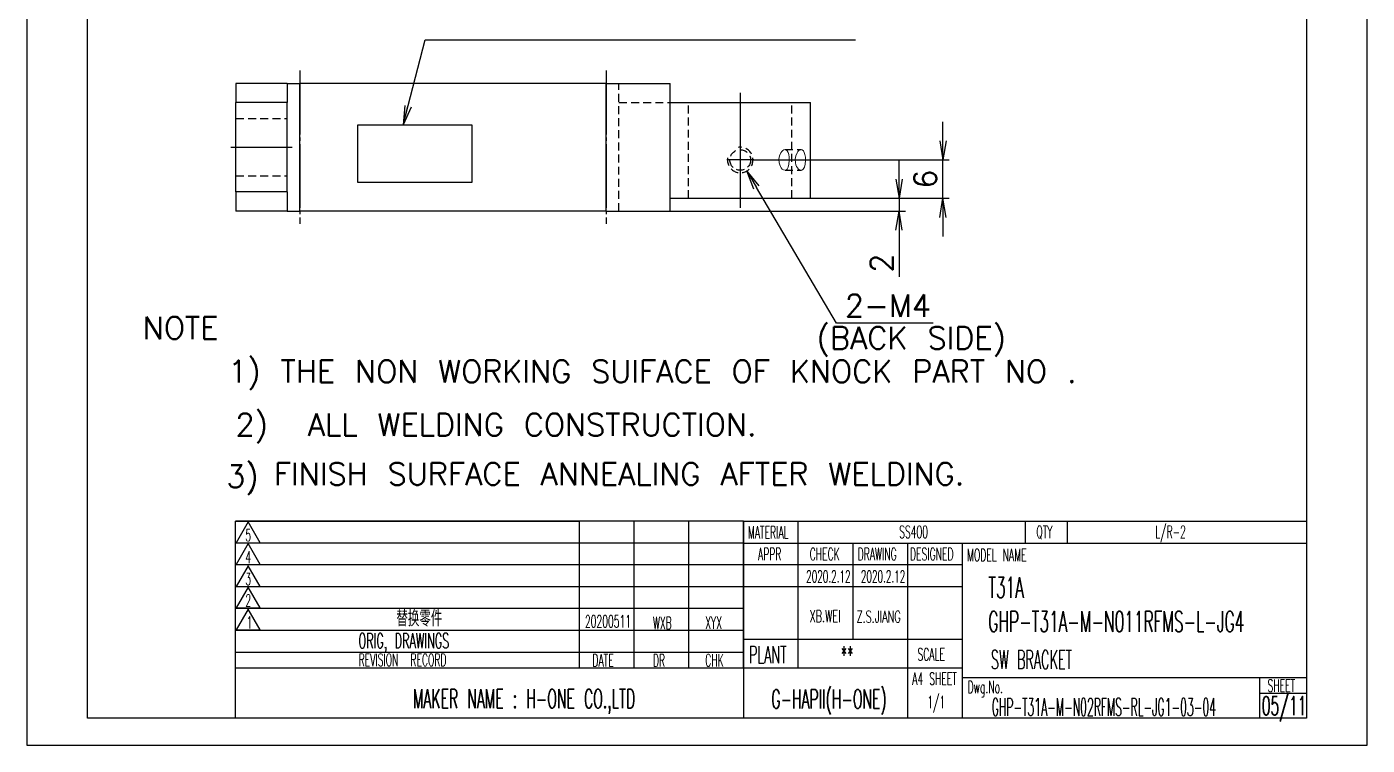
# Model space of a CAD drawing. Header units: millimetres. Extents: x 169 to 68710, y -18996 to 3059.
# Drawn here: x 842 to 1052, y 2111.9 to 2224.5 of the extents above; entities that cross this region are included whole.
import ezdxf
from ezdxf.enums import TextEntityAlignment as Align

# ---------------------------------------------------------------- set-up
doc = ezdxf.new("R2010")
doc.units = ezdxf.units.MM
for name, pattern in [('CENTER-HOKUTO', [23, 20, -1, 1, -1]), ('DASHED', [15, 12, -3]), ('HIDDEN-HOKUTO', [3.8, 2.5, -1.3])]:
    doc.linetypes.add(name, pattern=pattern)
doc.layers.add('AM_4', color=253, linetype='Continuous', lineweight=25)
doc.layers.add('标注层', color=253, linetype='Continuous', lineweight=13)
for name, color, linetype in [('AM_7', 2, 'CENTER-HOKUTO'), ('AM_HID', 1, 'HIDDEN-HOKUTO'), ('AM_VIS', 7, 'Continuous'), ('Dim', 7, 'Continuous'), ('list', 3, 'Continuous'), ('title_frame', 7, 'Continuous'), ('word_dim', 253, 'Continuous')]:
    doc.layers.add(name, color=color, linetype=linetype)
doc.styles.add('MX_NOTE_STANDARD', font='txt.shx', dxfattribs={"bigfont": 'bigfont.shx'})
doc.styles.get("Standard").update_dxf_attribs({"font": 'txt', "bigfont": 'gbcbig.shx'})
doc.dimstyles.new('STANDARD 1-1', dxfattribs={"dimtxt": 3.5, "dimasz": 3, "dimexe": 1, "dimexo": 0, "dimgap": 1, "dimtad": 3, "dimdsep": 46, "dimtxsty": 'Standard', "dimblk1": 'OPEN', "dimblk2": 'OPEN', "dimsah": 1, "dimcen": 0, "dimclrd": 256, "dimclre": 256, "dimclrt": 3, "dimazin": 2, "dimtfac": 1, "dimtmove": 0, "dimatfit": 3, "dimldrblk": 'OPEN', "dimfxl": 0, "dimtolj": 1, "dimlwd": 25, "dimlwe": 25, "dimarcsym": 0})
doc.dimstyles.new('STANDARD 1-1$0', dxfattribs={"dimtxt": 3.5, "dimasz": 3, "dimexe": 1, "dimexo": 0, "dimgap": 1, "dimtad": 3, "dimdsep": 46, "dimtxsty": 'Standard', "dimblk1": 'OPEN', "dimblk2": 'OPEN', "dimsah": 1, "dimcen": 0, "dimclrd": 256, "dimclre": 256, "dimclrt": 3, "dimazin": 2, "dimtfac": 1, "dimtmove": 0, "dimatfit": 3, "dimldrblk": 'OPEN', "dimfxl": 0, "dimtolj": 1, "dimlwd": 25, "dimlwe": 25, "dimarcsym": 0})
doc.dimstyles.new('STANDARD 1-1$3', dxfattribs={"dimtxt": 3.5, "dimasz": 3, "dimexe": 1, "dimexo": 0, "dimgap": 1, "dimtad": 3, "dimtoh": 1, "dimdsep": 46, "dimtxsty": 'Standard', "dimblk1": 'OPEN', "dimblk2": 'OPEN', "dimsah": 1, "dimcen": 0, "dimclrd": 256, "dimclre": 256, "dimclrt": 3, "dimazin": 2, "dimtfac": 1, "dimtmove": 0, "dimatfit": 3, "dimldrblk": 'OPEN', "dimfxl": 0, "dimtolj": 1, "dimlwd": 25, "dimlwe": 25, "dimarcsym": 0})

# ---------------------------------------------------------------- blocks, each defined once
blk = doc.blocks.new('_Open')
at = {"color": 0, "lineweight": -2}
for p, q in [((-1, 0.1666666666666667), (0, 0)), ((-1, -0.1666666666666667), (0, 0)), ((0, 0), (-1, 0))]:
    blk.add_line(p, q, dxfattribs=at)
blk = doc.blocks.new('*D100')
at = {"layer": 'DEFPOINTS', "color": 0, "ltscale": 2, "transparency": 16777216}
for p in [(952.7200974315426, 2205.303404139843), (954.749522257473, 2201.856458408301)]:
    blk.add_point(p, dxfattribs=at)
at = {"layer": 'word_dim', "lineweight": 25, "ltscale": 2, "transparency": 16777216}
for p, q in [((968.7941760998507, 2178.001837633777), (956.2715908769065, 2199.271249109668)), ((983.960842766518, 2178.001837633777), (968.7941760998507, 2178.001837633777))]:
    blk.add_line(p, q, dxfattribs=at)
at = {"layer": 'word_dim', "lineweight": 25, "ltscale": 2, "transparency": 16777216, "xscale": 3, "yscale": 3, "zscale": 3, "rotation": 120.4878878890462}
blk.add_blockref('_Open', (954.749522257473, 2201.856458408301), dxfattribs=at)
at = {"layer": 'word_dim', "color": 3, "ltscale": 2, "transparency": 16777216, "insert": (976.8775094331845, 2180.751837633777), "char_height": 3.5, "attachment_point": 5}
blk.add_mtext('\\A1;{\\Fromans,bigfont|c134;2-M4}', dxfattribs=at)
blk = doc.blocks.new('*D101')
at = {"layer": 'DEFPOINTS', "color": 0, "ltscale": 2, "transparency": 16777216}
for p in [(955.8421098875629, 2203.579931274123), (985.4874170017214, 2203.579931274123), (964.7348098444568, 2197.579931274123)]:
    blk.add_point(p, dxfattribs=at)
at = {"layer": 'word_dim', "lineweight": 25, "ltscale": 2, "transparency": 16777216}
for p, q in [((985.4874170017214, 2206.579931274123), (985.4874170017214, 2209.579931274123)), ((955.8421098875629, 2203.579931274123), (986.4874170017214, 2203.579931274123)), ((985.4874170017214, 2197.579931274123), (985.4874170017214, 2203.579931274123)), ((964.7348098444568, 2197.579931274123), (986.4874170017214, 2197.579931274123)), ((985.4874170017214, 2194.579931274123), (985.4874170017214, 2191.579931274123))]:
    blk.add_line(p, q, dxfattribs=at)
at = {"layer": 'word_dim', "lineweight": 25, "ltscale": 2, "transparency": 16777216, "xscale": 3, "yscale": 3, "zscale": 3}
for p, rotation in [((985.4874170017214, 2203.579931274123), 270), ((985.4874170017214, 2197.579931274123), 90)]:
    blk.add_blockref('_Open', p, dxfattribs=dict(at, rotation=rotation))
at = {"layer": 'word_dim', "color": 3, "ltscale": 2, "transparency": 16777216, "insert": (982.7374170017212, 2200.579931274123), "char_height": 3.5, "attachment_point": 5, "rotation": 90}
blk.add_mtext('\\A1;6', dxfattribs=at)
blk = doc.blocks.new('*D102')
at = {"layer": 'DEFPOINTS', "color": 0, "ltscale": 2, "transparency": 16777216}
for p in [(964.7348098444568, 2197.579931274123), (942.7348098444568, 2195.579931274123), (978.6211077293777, 2195.579931274123)]:
    blk.add_point(p, dxfattribs=at)
at = {"layer": 'word_dim', "lineweight": 25, "ltscale": 2, "transparency": 16777216}
for p, q in [((978.6211077293777, 2200.579931274123), (978.6211077293777, 2203.579931274123)), ((964.7348098444568, 2197.579931274123), (979.6211077293777, 2197.579931274123)), ((978.6211077293777, 2197.579931274123), (978.6211077293777, 2195.579931274123)), ((942.7348098444568, 2195.579931274123), (979.6211077293777, 2195.579931274123)), ((978.6211077293777, 2192.579931274123), (978.6211077293777, 2185.24659794079))]:
    blk.add_line(p, q, dxfattribs=at)
at = {"layer": 'word_dim', "lineweight": 25, "ltscale": 2, "transparency": 16777216, "xscale": 3, "yscale": 3, "zscale": 3}
for p, rotation in [((978.6211077293777, 2197.579931274123), 270), ((978.6211077293777, 2195.579931274123), 90)]:
    blk.add_blockref('_Open', p, dxfattribs=dict(at, rotation=rotation))
at = {"layer": 'word_dim', "color": 3, "ltscale": 2, "transparency": 16777216, "insert": (975.8711077293775, 2187.413264607457), "char_height": 3.5, "attachment_point": 5, "rotation": 90}
blk.add_mtext('\\A1;2', dxfattribs=at)

msp = doc.modelspace()

# ---------------------------------------------------------------- linework, layer by layer
at = {"color": 7, "linetype": 'DASHED', "lineweight": 13}
for points in [[(960.3286819147694, 2202.157384887405), (960.1691360163319, 2202.33991052217), (960.0315627741444, 2202.565374389358), (959.9193191218006, 2202.831304565139), (959.8418655085194, 2203.120946899123), (959.7995071100819, 2203.685155883498), (959.8906936335194, 2204.238317504592), (960.1023635553944, 2204.720434203811), (960.2501296686756, 2204.92130090303), (960.4159011530506, 2205.075353637405), (960.5537185358631, 2205.156591430373), (960.7496413874256, 2205.200933471389)], [(961.1058425593006, 2205.002477660842), (961.2454299616444, 2204.74356652803), (961.3404616999256, 2204.414342895217), (961.3961257624256, 2204.04303552217), (961.4173049616444, 2203.483190551467), (961.3732986139881, 2202.930456176467), (961.2558059382069, 2202.443517699905), (961.0975417780506, 2202.146703735061), (960.9955520319569, 2202.044927612014), (960.8798293757069, 2201.981267944045), (960.7495803522694, 2201.958929076858)], [(960.7496413874256, 2205.200933471389), (960.9428176569569, 2205.14981652803), (961.1058425593006, 2205.002477660842)], [(962.8487014460194, 2202.157384887405), (962.7010574030506, 2202.332769408889), (962.5741042780506, 2202.548467651076), (962.4634475397694, 2202.822149291701), (962.3881301569569, 2203.121038451858), (962.3487014460194, 2203.684057250686), (962.4332961725819, 2204.23688317842), (962.6323928522694, 2204.719854369826), (962.7741164850819, 2204.922155395217), (962.9348220514881, 2205.076787963576), (963.0680617975819, 2205.156957641311), (963.2611159968006, 2205.200933471389)], [(963.6258620905506, 2205.002477660842), (963.7750930475819, 2204.743474975295), (963.8797073053944, 2204.413885131545), (963.9424514460194, 2204.041875854201), (963.9664992975819, 2203.482152953811), (963.9162673639881, 2202.929510131545), (963.7861404108631, 2202.442998901076), (963.6167678522694, 2202.146245971389), (963.5105056452381, 2202.044622436233), (963.3918533014881, 2201.981115356155), (963.2610549616444, 2201.958929076858)], [(963.2611159968006, 2205.200933471389), (963.4566726374256, 2205.149755492873), (963.6258620905506, 2205.002477660842)], [(960.7495803522694, 2201.958929076858), (960.5374831843006, 2202.010747924514), (960.3286819147694, 2202.157384887405)], [(963.2610549616444, 2201.958929076858), (963.0515823053944, 2202.010595336623), (962.8487014460194, 2202.157384887405)]]:
    msp.add_lwpolyline(points, dxfattribs=at)
at = {"layer": 'AM_4'}
for p, q in [((884.7348098444569, 2195.579931274123), (884.7348098444569, 2215.579931274123)), ((932.7348098444569, 2195.579931274123), (932.7348098444569, 2215.579931274123))]:
    msp.add_line(p, q, dxfattribs=at)
at = {"layer": 'AM_7', "ltscale": 0.5}
for p, q in [((884.7348098444569, 2217.57999230928), (884.7348098444569, 2193.579381957717)), ((932.7348098444569, 2217.57999230928), (932.7348098444569, 2193.579381957717)), ((953.7348098444569, 2214.07999230928), (953.7348098444569, 2196.079381957717)), ((873.9348220514881, 2205.579931274123), (883.5347976374256, 2205.579931274123)), ((953.7348098444569, 2205.687231078811), (953.7348098444569, 2201.472631469436)), ((955.8421096491444, 2203.579931274123), (951.6275100397694, 2203.579931274123))]:
    msp.add_line(p, q, dxfattribs=at)
at = {"layer": 'AM_HID', "ltscale": 0.5}
for p, q in [((884.7348098444569, 2195.579931274123), (884.7348098444569, 2215.579931274123)), ((932.7348098444569, 2195.579931274123), (932.7348098444569, 2215.579931274123)), ((934.7348098444569, 2195.579931274123), (934.7348098444569, 2215.579931274123)), ((934.7348098444569, 2212.579931274123), (942.7348098444569, 2212.579931274123)), ((942.7348098444569, 2197.579931274123), (942.7348098444569, 2212.579931274123)), ((945.6348342585194, 2197.579931274123), (945.6348342585194, 2212.579931274123)), ((961.8347854303944, 2197.579931274123), (961.8347854303944, 2212.579931274123)), ((874.7348098444569, 2210.079931274123), (882.7348098444569, 2210.079931274123)), ((874.7348098444569, 2210.079931274123), (882.7348098444569, 2210.079931274123)), ((960.7496413874256, 2205.200933471389), (963.2611159968006, 2205.200933471389)), ((874.7348098444569, 2201.079931274123), (882.7348098444569, 2201.079931274123)), ((874.7348098444569, 2201.079931274123), (882.7348098444569, 2201.079931274123)), ((960.7495803522694, 2201.958929076858), (963.2610549616444, 2201.958929076858))]:
    msp.add_line(p, q, dxfattribs=at)
msp.add_circle((953.7348098444569, 2203.579931274123), 1.621, dxfattribs=at)
msp.add_arc((953.7348098444569, 2203.579931274123), 2, 169.9999933467525, 100.000014166239, dxfattribs=at)
at = {"layer": 'AM_VIS', "ltscale": 0.075}
for p, q in [((874.7348098444569, 2215.579931274123), (874.7348098444569, 2212.579931274123)), ((882.7348098444569, 2215.579931274123), (882.7348098444569, 2212.579931274123)), ((874.7348098444569, 2198.579931274123), (874.7348098444569, 2195.579931274123)), ((882.7348098444569, 2198.579931274123), (882.7348098444569, 2195.579931274123))]:
    msp.add_line(p, q, dxfattribs=at)
at = {"layer": 'AM_VIS', "ltscale": 0.2}
for p, q in [((882.7348098444569, 2215.579931274123), (874.7348098444569, 2215.579931274123)), ((882.7348098444569, 2212.579931274123), (874.7348098444569, 2212.579931274123)), ((882.7348098444569, 2198.579931274123), (874.7348098444569, 2198.579931274123)), ((882.7348098444569, 2195.579931274123), (874.7348098444569, 2195.579931274123))]:
    msp.add_line(p, q, dxfattribs=at)
at = {"layer": 'AM_VIS', "ltscale": 0.05}
for p, q in [((882.7348098444569, 2215.579931274123), (884.7348098444569, 2215.579931274123)), ((882.7348098444569, 2195.579931274123), (884.7348098444569, 2195.579931274123))]:
    msp.add_line(p, q, dxfattribs=at)
at = {"layer": 'AM_VIS'}
for p, q in [((932.7348098444569, 2215.579931274123), (884.7348098444569, 2215.579931274123)), ((942.7348098444569, 2195.579931274123), (942.7348098444569, 2215.579931274123)), ((942.7348098444569, 2212.579931274123), (964.7348098444569, 2212.579931274123)), ((942.7348098444569, 2197.579931274123), (964.7348098444569, 2197.579931274123)), ((932.7348098444569, 2195.579931274123), (884.7348098444569, 2195.579931274123))]:
    msp.add_line(p, q, dxfattribs=at)
at = {"layer": 'AM_VIS', "ltscale": 0.25}
for p, q in [((932.7348098444569, 2215.579931274123), (942.7348098444569, 2215.579931274123)), ((932.7348098444569, 2195.579931274123), (942.7348098444569, 2195.579931274123))]:
    msp.add_line(p, q, dxfattribs=at)
at = {"layer": 'AM_VIS', "ltscale": 0.35}
for p, q in [((874.7348098444569, 2198.579931274123), (874.7348098444569, 2212.579931274123)), ((882.7348098444569, 2198.579931274123), (882.7348098444569, 2212.579931274123))]:
    msp.add_line(p, q, dxfattribs=at)
at = {"layer": 'AM_VIS', "ltscale": 0.375}
msp.add_line((964.7348098444569, 2197.579931274123), (964.7348098444569, 2212.579931274123), dxfattribs=at)
at = {"layer": 'list', "ltscale": 2}
msp.add_lwpolyline([(893.8150983496822, 2209.076882116171), (911.706635622723, 2209.076882116171), (911.706635622723, 2200.031933287851), (893.8150983496822, 2200.031933287851)], close=True, dxfattribs=at)
at = {"layer": 'title_frame'}
for p, q in [((851.4608798589403, 2116.107332647932), (851.4608798589403, 2391.857332647932)), ((1042.46087985894, 2391.857332647932), (1042.46087985894, 2116.107332647932)), ((874.6358798589432, 2116.107332647932), (874.6358798589432, 2146.977332647928)), ((874.6358798589432, 2146.977332647928), (928.5358798589374, 2146.977332647928)), ((954.2608798589432, 2146.977332647928), (874.6358798589432, 2146.977332647928)), ((876.6159324621918, 2146.856352002674), (874.7362924621926, 2143.600720022741)), ((878.495572462191, 2143.600720022741), (876.6159324621918, 2146.856352002674)), ((928.5358798589374, 2123.947332647929), (928.5358798589374, 2146.977332647928)), ((937.1108798589345, 2123.947332647929), (937.1108798589345, 2146.977332647928)), ((937.1108798589345, 2123.947332647929), (937.1108798589345, 2146.977332647928)), ((945.6858798589461, 2123.947332647929), (945.6858798589461, 2146.977332647928)), ((945.6858798589461, 2123.947332647929), (945.6858798589461, 2146.977332647928)), ((954.2608798589432, 2146.977332647928), (954.2608798589432, 2143.54733264792)), ((954.2608798589432, 2146.977332647928), (954.2608798589432, 2116.107332647932)), ((954.2608798589432, 2146.977332647928), (954.2608798589432, 2116.107332647932)), ((954.2608798589432, 2123.947332647929), (954.2608798589432, 2146.977332647928)), ((954.2608798589432, 2146.977332647928), (1042.46087985894, 2146.977332647928)), ((962.8358798589403, 2123.947332647929), (962.8358798589403, 2146.977332647928)), ((998.3608798589345, 2146.977332647928), (998.3608798589345, 2143.54733264792)), ((1004.933487110925, 2146.977332647928), (1004.933487110925, 2143.54733264792)), ((928.5358798589374, 2143.54733264792), (874.6358798589432, 2143.54733264792)), ((954.2608798589432, 2143.54733264792), (874.6358798589432, 2143.54733264792)), ((874.7362924621926, 2143.600720022741), (878.495572462191, 2143.600720022741)), ((876.6159324621918, 2143.448605953142), (874.7362924621926, 2140.192973973209)), ((878.495572462191, 2140.192973973209), (876.6159324621918, 2143.448605953142)), ((954.2608798589432, 2143.54733264792), (1042.46087985894, 2143.54733264792)), ((971.4108798589374, 2128.451978682622), (971.4108798589374, 2143.54733264792)), ((979.9858798589345, 2116.107332647932), (979.9858798589345, 2143.54733264792)), ((988.5608798589461, 2116.107332647932), (988.5608798589461, 2143.54733264792)), ((928.5358798589374, 2140.117332647927), (874.6358798589432, 2140.117332647927)), ((954.2608798589432, 2140.117332647927), (874.6358798589432, 2140.117332647927)), ((874.7362924621926, 2140.192973973209), (878.495572462191, 2140.192973973209)), ((876.6159324621918, 2139.989659353488), (874.7362924621926, 2136.734027373555)), ((878.495572462191, 2136.734027373555), (876.6159324621918, 2139.989659353488)), ((988.5608798589461, 2140.117332647927), (954.2608798589432, 2140.117332647927)), ((928.5358798589374, 2136.687332647919), (874.6358798589432, 2136.687332647919)), ((954.2608798589432, 2136.687332647919), (874.6358798589432, 2136.687332647919)), ((874.7362924621926, 2136.734027373555), (878.495572462191, 2136.734027373555)), ((876.6159324621918, 2136.644774107417), (874.7362924621926, 2133.389142127483)), ((878.495572462191, 2133.389142127483), (876.6159324621918, 2136.644774107417)), ((988.5608798589461, 2136.687332647919), (954.2608798589432, 2136.687332647919)), ((928.5358798589374, 2133.257332647926), (874.6358798589432, 2133.257332647926)), ((954.2608798589432, 2133.257332647926), (874.6358798589432, 2133.257332647926)), ((874.7362924621926, 2133.389142127483), (878.495572462191, 2133.389142127483)), ((876.6159324621918, 2133.185827507762), (874.7362924621926, 2129.930195527829)), ((878.495572462191, 2129.930195527829), (876.6159324621918, 2133.185827507762)), ((928.5358798589374, 2129.827332647919), (874.6358798589432, 2129.827332647919)), ((954.2608798589432, 2129.827332647919), (874.6358798589432, 2129.827332647919)), ((874.7362924621926, 2129.930195527829), (878.495572462191, 2129.930195527829)), ((954.2608798589432, 2128.451978682622), (988.5608798589461, 2128.451978682622)), ((928.5358798589374, 2126.397332647926), (874.6358798589432, 2126.397332647926)), ((954.2608798589432, 2126.397332647926), (874.6358798589432, 2126.397332647926)), ((954.2608798589432, 2123.947332647929), (874.6358798589432, 2123.947332647929)), ((988.5608798589461, 2123.947332647929), (954.2608798589432, 2123.947332647929)), ((988.5608798589461, 2122.477332647928), (1042.46087985894, 2122.477332647928)), ((1035.110879858934, 2122.477332647928), (1035.110879858934, 2116.107332647932)), ((1035.110879858934, 2120.027332647931), (1042.46087985894, 2120.027332647931)), ((1042.46087985894, 2116.107332647932), (851.4608798589403, 2116.107332647932)), ((1042.46087985894, 2116.107332647932), (988.5608798589461, 2116.107332647932))]:
    msp.add_line(p, q, dxfattribs=at)
at = {"layer": 'title_frame', "color": 4}
msp.add_lwpolyline([(841.9608798589403, 2111.857332647932), (1051.96087985894, 2111.857332647932), (1051.96087985894, 2408.857332647932), (841.9608798589403, 2408.857332647932)], close=True, dxfattribs=at)

# ---------------------------------------------------------------- texts
at = {"layer": 'Dim', "color": 3, "ltscale": 2}
msp.add_text('(BACK SIDE)', height=3.5, dxfattribs=at).set_placement((965.706045255131, 2172.902846798397), align=Align.BOTTOM_LEFT)
at = {"layer": 'list', "linetype": 'Continuous', "ltscale": 2}
for s, p in [('3) ', (873.2041995049882, 2152.260999409723)), ('FINISH SURFACE ANNEALING AFTER WELDING.', (880.6702631731101, 2152.635138320803))]:
    msp.add_text(s, height=3.5, dxfattribs=at).set_placement(p)
at = {"layer": 'title_frame', "color": 3, "style": 'MX_NOTE_STANDARD'}
for s, height, width, p in [('SS400', 1.933344, 0.5450000000000002, (978.6342518816606, 2144.32961692368)), ('QTY', 1.933344, 0.5450000000000002, (1000.134012624105, 2144.32961692368)), ('L/R-2', 1.933344, 0.5450000000000002, (1018.761831761695, 2144.32961692368)), ('5', 1.87964, 0.5450000000000002, (876.2211640105603, 2143.82173045823)), ('MATERIAL', 1.933344, 0.5450000000000002, (954.9330118243894, 2144.245690904581)), ('4', 1.87964, 0.5450000000000002, (876.2211640105603, 2140.413984408698)), ('APPR', 1.933344, 0.5450000000000002, (956.5286912351372, 2140.843932595695)), ('CHECK', 1.933344, 0.5450000000000002, (964.6245510104133, 2140.843932595695)), ('DRAWING', 1.933344, 0.5450000000000002, (972.1440516044464, 2140.843932595695)), ('DESIGNED', 1.933344, 0.5450000000000002, (980.3355313289873, 2140.843932595695)), ('MODEL NAME', 1.933344, 0.5450000000000002, (989.2639710359005, 2140.696580649813)), ('3', 1.87964, 0.5450000000000002, (876.2211640105603, 2136.955037809044)), ('2020.2.12', 1.862, 0.5450000000000002, (964.0605167798718, 2137.377587673772)), ('2020.2.12', 1.862, 0.5450000000000002, (972.6355167798544, 2137.377587673772)), ('T31A', 3.234, 0.5450000000000002, (992.6021132429674, 2134.974140004584)), ('2', 1.87964, 0.5450000000000002, (876.2211640105603, 2133.610152562972)), ('1', 1.87964, 0.5450000000000002, (876.417406089699, 2130.151205963318)), ('20200511', 1.933344, 0.5450000000000002, (929.4041002896635, 2130.298233193208)), ('WXB', 1.933344, 0.5450000000000002, (940.0671718887539, 2130.054421655144)), ('XYX', 1.933344, 0.5450000000000002, (948.2438096496559, 2130.08718547223)), ('XB.WEI', 1.862, 0.6, (964.5847582569774, 2131.13919411308)), ('Z.S.JIANG', 1.862, 0.6, (971.947066409172, 2131.077734118191)), ('GHP-T31A-M-N011RFMS-L-JG4', 3.234, 0.5450000000000002, (992.6021132429674, 2129.60777962651)), ('ORIG, DRAWINGS', 2.362976051216126, 0.5450000000000002, (893.9097060269929, 2127.045917368823)), ('PLANT', 2.6852, 0.5450000000000002, (955.0969466990724, 2124.701162101346)), ('**', 2.6852, 0.5450000000000002, (969.45384735545, 2124.701162101346)), ('REVISION  RECORD', 1.933344, 0.5450000000000002, (893.959735314064, 2124.264494530632)), ('DATE', 1.933344, 0.5450000000000002, (930.573183926878, 2124.184639812383)), ('DR', 1.933344, 0.5450000000000002, (940.0671718887539, 2124.174421655154)), ('CHK', 1.933344, 0.5450000000000002, (948.2438096496559, 2124.207185472239)), ('SCALE', 1.933344, 0.5450000000000002, (981.5115063402997, 2125.141780085623)), ('SW BRACKET', 2.94, 0.5, (992.9964117261339, 2123.816188248058)), ('A4 SHEET', 1.933344, 0.5450000000000002, (980.6904991326234, 2121.324236034759)), ('G-HAPII(H-ONE)', 2.94, 0.5450000000000002, (958.6167699957956, 2117.62564440167)), ('Dwg.No.', 1.933344, 0.5450000000000002, (989.3498261280844, 2120.005337680262)), ('SHEET', 1.933344, 0.5450000000000002, (1036.350801529516, 2120.234725561365)), ('MAKER NAME : H-ONE CO.,LTD ', 2.94, 0.5450000000000002, (902.4653649465841, 2117.673904977296)), ('1/1', 1.933344, 0.5450000000000002, (983.0422421856571, 2117.644931805314)), ('GHP-T31A-M-N02RFMS-RL-JG1-03-04', 2.800000000000001, 0.4409999999999739, (993.1366941147941, 2116.448656997477)), ('05/11', 2.94, 0.5450000000000002, (1035.439968431565, 2116.57352299605))]:
    msp.add_text(s, height=height, dxfattribs=dict(at, width=width)).set_placement(p)
at = {"layer": 'word_dim', "color": 3, "linetype": 'Continuous'}
msp.add_text('NOTE  ', height=3.5, dxfattribs=at).set_placement((860.1378219923141, 2175.521658955354))
at = {"layer": 'word_dim', "color": 3, "char_height": 3.5, "attachment_point": 1}
for s, insert, width in [('1) THE NON WORKING SUIFACE OF KNOCK PART NO .', (873.5039587271391, 2172.199744064239), 176.0668255368139), ('  2)  ALL WELDING CONSTRUCTION.', (868.4126903165967, 2163.841321760375), 151.6666666666667)]:
    msp.add_mtext(s, dxfattribs=dict(at, insert=insert, width=width))
at = {"layer": 'word_dim', "ltscale": 2, "insert": (899.8653027455372, 2132.971258697502), "char_height": 2.5, "width": 22.71251576414215, "attachment_point": 1}
msp.add_mtext('{\\Ftxt,gbcbig|c134;\\C3;替换零件}', dxfattribs=at)

# ---------------------------------------------------------------- dimensions: what is measured, and where the dimension line sits
at = {"layer": 'word_dim', "color": 3, "ltscale": 2}
dim = msp.add_linear_dim(base=(985.4874170017214, 2203.579931274123), p1=(964.7348098444569, 2197.579931274123), p2=(955.842109887563, 2203.579931274123), angle=90, dimstyle='STANDARD 1-1$0', dxfattribs=at)
dim.commit()
dim.dimension.update_dxf_attribs({"geometry": '*D101', "text_midpoint": (982.7374170017212, 2200.579931274123)})
at = {"layer": 'word_dim', "ltscale": 2}
dim = msp.add_diameter_dim_2p(p1=(952.7200974315426, 2205.303404139843), p2=(954.749522257473, 2201.856458408301), text='{\\Fromans,bigfont|c134;2-M4}', dimstyle='STANDARD 1-1$3', override={"dimtfac": 0.5, "dimtofl": 0}, dxfattribs=at)
dim.commit()
dim.dimension.update_dxf_attribs({"geometry": '*D100', "text_midpoint": (976.8775094331845, 2178.001837633777), "dimtype": 163})
dim = msp.add_linear_dim(base=(978.6211077293777, 2195.579931274123), p1=(964.7348098444569, 2197.579931274123), p2=(942.7348098444569, 2195.579931274123), angle=90, dimstyle='STANDARD 1-1$0', dxfattribs=at)
dim.commit()
dim.dimension.update_dxf_attribs({"geometry": '*D102', "text_midpoint": (975.8711077293775, 2187.413264607457)})

# ---------------------------------------------------------------- leaders
at = {"layer": '标注层', "ltscale": 2}
msp.add_leader([(900.9128511225505, 2209.076882116171), (904.3961952876931, 2222.405975099764), (971.7813033081844, 2222.405975099764)], dimstyle='STANDARD 1-1', override={"dimgap": 1, "dimtad": 1}, dxfattribs=at)

doc.saveas('drawing.dxf')
